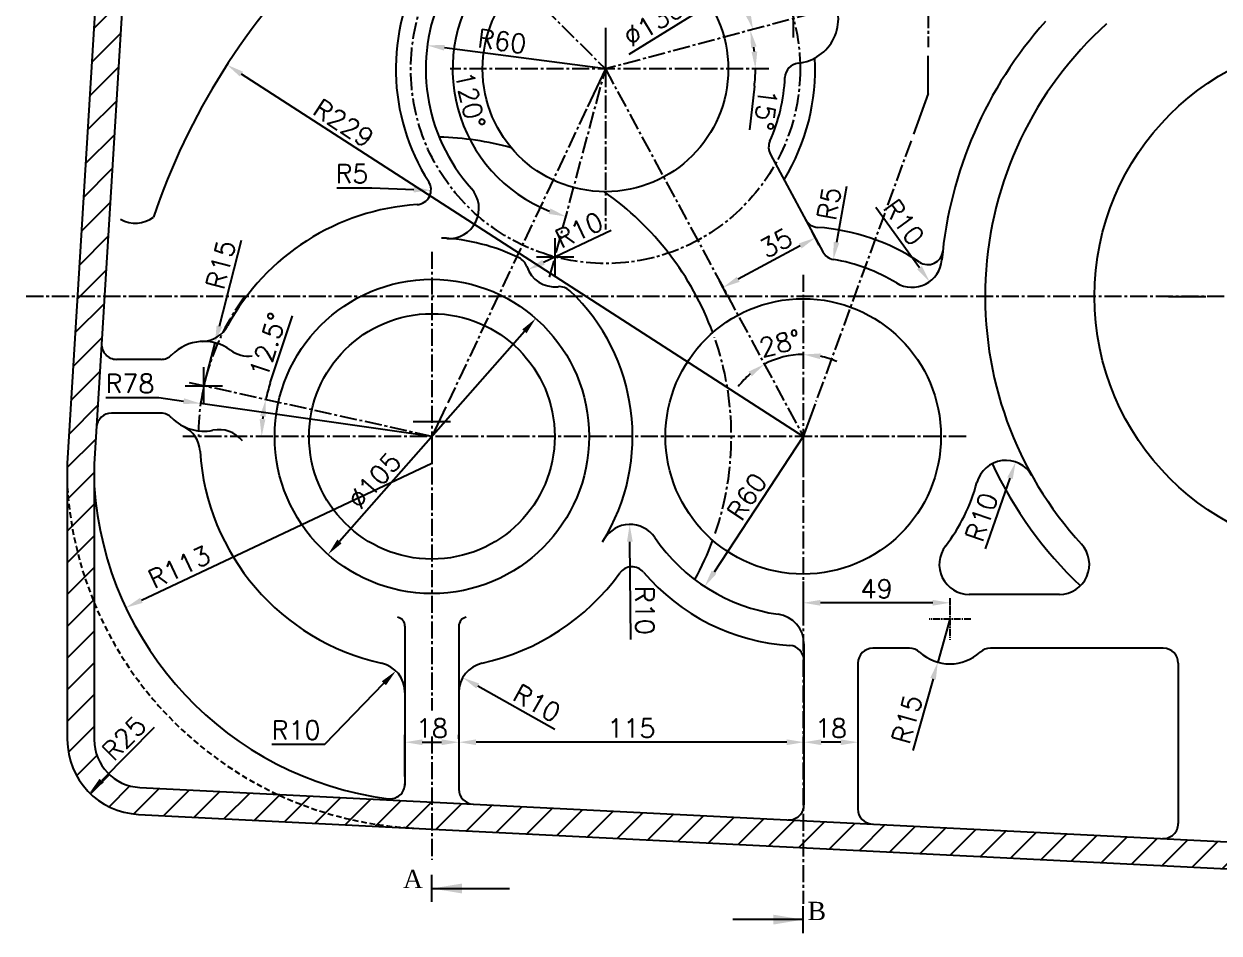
# Model space of a CAD drawing. Header units: millimetres. Extents: x -3508 to 12243, y -3609 to 4092.
# Drawn here: x -736.9 to -337.8, y -2723 to -2419.3 of the extents above; entities that cross this region are included whole.
import ezdxf

# ---------------------------------------------------------------- set-up
doc = ezdxf.new("R2010")
doc.units = ezdxf.units.MM
doc.header["$LTSCALE"] = 0.3
doc.header["$PDSIZE"] = -50
doc.linetypes.add('CENTER2', pattern=[28.575, 19.05, -3.175, 3.175, -3.175])
doc.linetypes.add('HIDDEN', pattern=[9.525, 6.35, -3.175])
doc.layers.add('AM_8', color=1, linetype='Continuous', lineweight=25)
doc.layers.add('center', color=1, linetype='CENTER2')
doc.layers.add('h', color=4, linetype='HIDDEN')
doc.styles.add('ROMANTIC', font='romantic.ttf')
doc.styles.add('rs', font='romans.shx')
doc.styles.get("Standard").update_dxf_attribs({"font": 'romans.shx', "width": 1.2})
doc.dimstyles.new('ISO-25', dxfattribs={"dimscale": 2.5, "dimtxt": 2.5, "dimasz": 2.5, "dimexe": 0.7, "dimexo": 0.625, "dimtad": 1, "dimdec": 3, "dimlfac": -1, "dimzin": 9, "dimdsep": 46, "dimtxsty": 'Standard', "dimcen": 2.5, "dimclrd": 1, "dimclre": 1, "dimclrt": 7, "dimazin": 0, "dimtfac": 0.65, "dimtdec": 3, "dimtmove": 0, "dimatfit": 3, "dimfxl": 0, "dimtolj": 1, "dimarcsym": 0})
doc.dimstyles.new('sarab', dxfattribs={"dimscale": 3, "dimtxt": 2.5, "dimasz": 2.3, "dimexe": 1, "dimexo": 1, "dimtad": 1, "dimdec": 3, "dimdsep": 46, "dimtxsty": 'rs', "dimcen": 0, "dimclrd": 1, "dimclre": 1, "dimclrt": 7, "dimadec": 3, "dimazin": 2, "dimtfac": 1, "dimtdec": 3, "dimtmove": 0, "dimatfit": 3, "dimfxl": 0, "dimarcsym": 0})
doc.dimstyles.new('sarab$4', dxfattribs={"dimscale": 3, "dimtxt": 2.5, "dimasz": 2.3, "dimexe": 1, "dimexo": 1, "dimtad": 1, "dimdec": 3, "dimdsep": 46, "dimtxsty": 'rs', "dimcen": 0, "dimclrd": 1, "dimclre": 1, "dimclrt": 7, "dimadec": 3, "dimazin": 2, "dimtfac": 1, "dimtdec": 3, "dimtmove": 0, "dimatfit": 2, "dimfxl": 0, "dimarcsym": 0})

# ---------------------------------------------------------------- blocks, each defined once
blk = doc.blocks.new('*D863')
at = {"color": 1, "lineweight": -2, "transparency": 16777216}
for p, q in [((-476.42, -2661.59), (-476.42, -2656.74)), ((-464.17, -2659.24), (-470.67, -2659.24))]:
    blk.add_line(p, q, dxfattribs=at)
at = {"color": 1, "transparency": 16777216}
for points in [[(-470.67, -2658.29), (-470.67, -2660.2), (-476.42, -2659.24)], [(-464.17, -2658.29), (-464.17, -2660.2), (-458.42, -2659.24)]]:
    blk.add_solid(points, dxfattribs=at)
at = {"layer": 'Defpoints', "color": 0, "transparency": 16777216}
for p in [(-476.42, -2659.24), (-458.42, -2659.24), (-476.42, -2664.09)]:
    blk.add_point(p, dxfattribs=at)
at = {"color": 7, "transparency": 16777216, "insert": (-467.42, -2654.56), "char_height": 6.25, "attachment_point": 5, "style": 'rs'}
blk.add_mtext('18', dxfattribs=at)
blk = doc.blocks.new('*D864')
at = {"color": 1, "lineweight": -2, "transparency": 16777216}
for p, q in [((-591.67, -2658.1), (-591.67, -2656.74)), ((-482.17, -2659.24), (-585.92, -2659.24))]:
    blk.add_line(p, q, dxfattribs=at)
at = {"color": 1, "transparency": 16777216}
for points in [[(-585.92, -2658.29), (-585.92, -2660.2), (-591.67, -2659.24)], [(-482.17, -2658.29), (-482.17, -2660.2), (-476.42, -2659.24)]]:
    blk.add_solid(points, dxfattribs=at)
at = {"layer": 'Defpoints', "color": 0, "transparency": 16777216}
for p in [(-591.67, -2659.24), (-591.67, -2660.6), (-476.42, -2659.24)]:
    blk.add_point(p, dxfattribs=at)
at = {"color": 7, "transparency": 16777216, "insert": (-534.05, -2654.56), "char_height": 6.25, "attachment_point": 5, "style": 'rs'}
blk.add_mtext('115', dxfattribs=at)
blk = doc.blocks.new('*D884')
at = {"color": 1, "lineweight": -2, "transparency": 16777216}
blk.add_line((-476.67, -2557.08), (-506.44, -2602.43), dxfattribs=at)
at = {"color": 1, "transparency": 16777216}
blk.add_solid([(-507.24, -2601.9), (-505.64, -2602.96), (-509.6, -2607.24)], dxfattribs=at)
at = {"layer": 'Defpoints', "color": 0, "transparency": 16777216}
for p in [(-476.67, -2557.08), (-509.6, -2607.24)]:
    blk.add_point(p, dxfattribs=at)
at = {"color": 7, "transparency": 16777216, "insert": (-495.48, -2577.18), "char_height": 6.25, "attachment_point": 5, "rotation": 56.7187, "style": 'rs'}
blk.add_mtext('R60', dxfattribs=at)
blk = doc.blocks.new('*D885')
at = {"color": 1, "lineweight": -2, "transparency": 16777216}
for p, q in [((-427.67, -2618.08), (-431.75, -2632.51)), ((-433.31, -2638.05), (-440.1, -2662.05))]:
    blk.add_line(p, q, dxfattribs=at)
at = {"color": 1, "transparency": 16777216}
blk.add_solid([(-434.24, -2637.78), (-432.39, -2638.31), (-431.75, -2632.51)], dxfattribs=at)
at = {"layer": 'Defpoints', "color": 0, "transparency": 16777216}
for p in [(-427.67, -2618.08), (-431.75, -2632.51)]:
    blk.add_point(p, dxfattribs=at)
at = {"color": 7, "transparency": 16777216, "insert": (-442, -2651.54), "char_height": 6.25, "attachment_point": 5, "rotation": 74.223, "style": 'rs'}
blk.add_mtext('R15', dxfattribs=at)
blk = doc.blocks.new('*D886')
at = {"color": 1, "lineweight": -2, "transparency": 16777216}
for p, q in [((-671.66, -2520.24), (-664.24, -2491.53)), ((-676.84, -2540.33), (-673.09, -2525.8))]:
    blk.add_line(p, q, dxfattribs=at)
at = {"color": 1, "transparency": 16777216}
blk.add_solid([(-672.58, -2520), (-670.73, -2520.48), (-673.09, -2525.8)], dxfattribs=at)
at = {"layer": 'Defpoints', "color": 0, "transparency": 16777216}
for p in [(-673.09, -2525.8), (-676.84, -2540.33)]:
    blk.add_point(p, dxfattribs=at)
at = {"color": 7, "transparency": 16777216, "insert": (-671.18, -2499.65), "char_height": 6.25, "attachment_point": 5, "rotation": 75.5243, "style": 'rs'}
blk.add_mtext('R15', dxfattribs=at)
blk = doc.blocks.new('*D887')
at = {"color": 1, "lineweight": -2, "transparency": 16777216}
for p, q in [((-471.31, -2493.17), (-473.82, -2488.52)), ((-477.7, -2493.45), (-498.39, -2504.58)), ((-502.13, -2509.76), (-504.64, -2505.1))]:
    blk.add_line(p, q, dxfattribs=at)
at = {"color": 1, "transparency": 16777216}
for points in [[(-478.15, -2492.6), (-477.24, -2494.29), (-472.63, -2490.72)], [(-498.84, -2503.74), (-497.94, -2505.43), (-503.45, -2507.31)]]:
    blk.add_solid(points, dxfattribs=at)
at = {"layer": 'Defpoints', "color": 0, "transparency": 16777216}
for p in [(-470.13, -2495.37), (-503.45, -2507.31), (-500.95, -2511.96)]:
    blk.add_point(p, dxfattribs=at)
at = {"color": 7, "transparency": 16777216, "insert": (-485.76, -2492.47), "char_height": 6.25, "attachment_point": 5, "rotation": 28.2841, "style": 'rs'}
blk.add_mtext('35', dxfattribs=at)
blk = doc.blocks.new('*D888')
at = {"color": 1, "lineweight": -2, "transparency": 16777216}
for start, end in [(90, 118.2841), (65.8898, 77.9449), (130.3391, 142.3942)]:
    blk.add_arc((-476.67, -2557.08), 27.38, start, end, dxfattribs=at)
at = {"color": 1, "transparency": 16777216}
for points in [[(-471.06, -2531.25), (-470.85, -2529.35), (-476.67, -2529.7)], [(-494.94, -2535.42), (-493.86, -2537), (-489.65, -2532.97)]]:
    blk.add_solid(points, dxfattribs=at)
at = {"layer": 'Defpoints', "color": 0, "transparency": 16777216}
for p in [(-542.72, -2434.33), (-476.67, -2503.1), (-485.52, -2531.17), (-476.67, -2557.08), (-476.67, -2713.25)]:
    blk.add_point(p, dxfattribs=at)
at = {"color": 7, "transparency": 16777216, "insert": (-484.38, -2525.95), "char_height": 6.25, "attachment_point": 5, "rotation": 13.9119, "style": 'rs'}
blk.add_mtext('28%%D', dxfattribs=at)
blk = doc.blocks.new('*D894')
at = {"color": 1, "lineweight": -2, "transparency": 16777216}
blk.add_line((-569.79, -2521.98), (-631.55, -2592.18), dxfattribs=at)
at = {"color": 1, "transparency": 16777216}
for points in [[(-570.51, -2521.34), (-569.07, -2522.61), (-566, -2517.66)], [(-632.27, -2591.55), (-630.83, -2592.81), (-635.35, -2596.5)]]:
    blk.add_solid(points, dxfattribs=at)
at = {"layer": 'Defpoints', "color": 0, "transparency": 16777216}
for p in [(-566, -2517.66), (-635.35, -2596.5)]:
    blk.add_point(p, dxfattribs=at)
at = {"color": 7, "transparency": 16777216, "insert": (-619.9, -2571.84), "char_height": 6.25, "attachment_point": 5, "rotation": 48.6619, "style": 'rs'}
blk.add_mtext('∅105', dxfattribs=at)
blk = doc.blocks.new('*D912')
at = {"color": 1, "lineweight": -2, "transparency": 16777216}
for p, q in [((-609.67, -2670.67), (-609.67, -2656.74)), ((-603.92, -2659.24), (-597.42, -2659.24))]:
    blk.add_line(p, q, dxfattribs=at)
at = {"color": 1, "transparency": 16777216}
for points in [[(-603.92, -2658.29), (-603.92, -2660.2), (-609.67, -2659.24)], [(-597.42, -2658.29), (-597.42, -2660.2), (-591.67, -2659.24)]]:
    blk.add_solid(points, dxfattribs=at)
at = {"layer": 'Defpoints', "color": 0, "transparency": 16777216}
for p in [(-591.67, -2659.24), (-591.67, -2659.24), (-609.67, -2673.17)]:
    blk.add_point(p, dxfattribs=at)
at = {"color": 7, "transparency": 16777216, "insert": (-600.67, -2654.56), "char_height": 6.25, "attachment_point": 5, "style": 'rs'}
blk.add_mtext('18', dxfattribs=at)
blk = doc.blocks.new('*D903')
at = {"color": 1, "lineweight": -2, "transparency": 16777216}
blk.add_line((-534.79, -2429.4), (-492.38, -2403.09), dxfattribs=at)
at = {"color": 1, "transparency": 16777216}
blk.add_solid([(-492.88, -2402.27), (-491.87, -2403.9), (-487.49, -2400.06)], dxfattribs=at)
at = {"layer": 'Defpoints', "color": 0, "transparency": 16777216}
for p in [(-487.49, -2400.06), (-597.95, -2468.6)]:
    blk.add_point(p, dxfattribs=at)
at = {"color": 7, "transparency": 16777216, "insert": (-526.7, -2418.87), "char_height": 6.25, "attachment_point": 5, "rotation": 31.8192, "style": 'rs'}
blk.add_mtext('∅130', dxfattribs=at)
blk = doc.blocks.new('*D904')
at = {"color": 1, "lineweight": -2, "transparency": 16777216}
blk.add_line((-476.67, -2557.08), (-664.26, -2436.04), dxfattribs=at)
at = {"color": 1, "transparency": 16777216}
blk.add_solid([(-663.74, -2435.23), (-664.78, -2436.85), (-669.1, -2432.92)], dxfattribs=at)
at = {"layer": 'Defpoints', "color": 0, "transparency": 16777216}
for p in [(-669.1, -2432.92), (-476.67, -2557.08)]:
    blk.add_point(p, dxfattribs=at)
at = {"color": 7, "transparency": 16777216, "insert": (-630.18, -2452.46), "char_height": 6.25, "attachment_point": 5, "rotation": 327.1692, "style": 'rs'}
blk.add_mtext('R229', dxfattribs=at)
blk = doc.blocks.new('*D906')
at = {"color": 1, "lineweight": -2, "transparency": 16777216}
blk.add_line((-462.22, -2473.58), (-465.59, -2492.27), dxfattribs=at)
at = {"color": 1, "transparency": 16777216}
blk.add_solid([(-466.54, -2492.1), (-464.65, -2492.44), (-466.61, -2497.93)], dxfattribs=at)
at = {"layer": 'Defpoints', "color": 0, "transparency": 16777216}
for p in [(-465.73, -2493.01), (-466.61, -2497.93)]:
    blk.add_point(p, dxfattribs=at)
at = {"color": 7, "transparency": 16777216, "insert": (-468.01, -2479.26), "char_height": 6.25, "attachment_point": 5, "rotation": 79.7717, "style": 'rs'}
blk.add_mtext('R5', dxfattribs=at)
blk = doc.blocks.new('*D907')
at = {"color": 1, "lineweight": -2, "transparency": 16777216}
blk.add_line((-452.47, -2480.47), (-437.85, -2500.69), dxfattribs=at)
at = {"color": 1, "transparency": 16777216}
blk.add_solid([(-437.07, -2500.13), (-438.63, -2501.25), (-434.48, -2505.35)], dxfattribs=at)
at = {"layer": 'Defpoints', "color": 0, "transparency": 16777216}
for p in [(-440.34, -2497.24), (-434.48, -2505.35)]:
    blk.add_point(p, dxfattribs=at)
at = {"color": 7, "transparency": 16777216, "insert": (-443.05, -2485.5), "char_height": 6.25, "attachment_point": 5, "rotation": 305.8794, "style": 'rs'}
blk.add_mtext('R10', dxfattribs=at)
blk = doc.blocks.new('*D910')
at = {"color": 1, "lineweight": -2, "transparency": 16777216}
blk.add_line((-415.85, -2594.61), (-407.62, -2571.06), dxfattribs=at)
at = {"color": 1, "transparency": 16777216}
blk.add_solid([(-408.53, -2570.75), (-406.72, -2571.38), (-405.73, -2565.63)], dxfattribs=at)
at = {"layer": 'Defpoints', "color": 0, "transparency": 16777216}
for p in [(-405.73, -2565.63), (-409.03, -2575.07)]:
    blk.add_point(p, dxfattribs=at)
at = {"color": 7, "transparency": 16777216, "insert": (-417.11, -2584.01), "char_height": 6.25, "attachment_point": 5, "rotation": 70.756, "style": 'rs'}
blk.add_mtext('R10', dxfattribs=at)
blk = doc.blocks.new('*D911')
at = {"color": 1, "lineweight": -2, "transparency": 16777216}
for p, q in [((-476.67, -2605.58), (-476.67, -2615.16)), ((-433.42, -2612.66), (-470.92, -2612.66)), ((-427.67, -2613.58), (-427.67, -2615.16))]:
    blk.add_line(p, q, dxfattribs=at)
at = {"color": 1, "transparency": 16777216}
for points in [[(-470.92, -2611.7), (-470.92, -2613.62), (-476.67, -2612.66)], [(-433.42, -2611.7), (-433.42, -2613.62), (-427.67, -2612.66)]]:
    blk.add_solid(points, dxfattribs=at)
at = {"layer": 'Defpoints', "color": 0, "transparency": 16777216}
for p in [(-476.67, -2603.08), (-476.67, -2612.66), (-427.67, -2611.08)]:
    blk.add_point(p, dxfattribs=at)
at = {"color": 7, "transparency": 16777216, "insert": (-452.17, -2607.97), "char_height": 6.25, "attachment_point": 5, "style": 'rs'}
blk.add_mtext('49', dxfattribs=at)
blk = doc.blocks.new('*D909')
at = {"color": 1, "lineweight": -2, "transparency": 16777216}
blk.add_line((-600.67, -2566.08), (-697.67, -2611.84), dxfattribs=at)
at = {"color": 1, "transparency": 16777216}
blk.add_solid([(-698.08, -2610.97), (-697.26, -2612.7), (-702.87, -2614.29)], dxfattribs=at)
at = {"layer": 'Defpoints', "color": 0, "transparency": 16777216}
for p in [(-600.67, -2566.08), (-702.87, -2614.29)]:
    blk.add_point(p, dxfattribs=at)
at = {"color": 7, "transparency": 16777216, "insert": (-685.03, -2600.69), "char_height": 6.25, "attachment_point": 5, "rotation": 25.2564, "style": 'rs'}
blk.add_mtext('R113', dxfattribs=at)
blk = doc.blocks.new('*D866')
at = {"color": 1, "lineweight": -2, "transparency": 16777216}
blk.add_line((-540.82, -2488.3), (-563.39, -2498.92), dxfattribs=at)
at = {"color": 1, "transparency": 16777216}
blk.add_solid([(-563.8, -2498.06), (-562.98, -2499.79), (-568.59, -2501.37)], dxfattribs=at)
at = {"layer": 'Defpoints', "color": 0, "transparency": 16777216}
for p in [(-559.55, -2497.11), (-568.59, -2501.37)]:
    blk.add_point(p, dxfattribs=at)
at = {"color": 7, "transparency": 16777216, "insert": (-551.5, -2488.14), "char_height": 6.25, "attachment_point": 5, "rotation": 25.2068, "style": 'rs'}
blk.add_mtext('R10', dxfattribs=at)
blk = doc.blocks.new('*D899')
at = {"color": 1, "lineweight": -2, "transparency": 16777216}
blk.add_arc((-542.72, -2434.33), 51.04, 141.4587, 248.5413, dxfattribs=at)
at = {"color": 1, "transparency": 16777216}
for points in [[(-583.36, -2401.89), (-581.93, -2403.17), (-578.81, -2398.24)], [(-561.09, -2480.92), (-561.69, -2482.74), (-555.93, -2483.62)]]:
    blk.add_solid(points, dxfattribs=at)
at = {"layer": 'Defpoints', "color": 0, "transparency": 16777216}
for p in [(-593.65, -2383.4), (-542.72, -2434.33), (-542.72, -2434.33), (-584.53, -2463.6), (-561.36, -2503.9)]:
    blk.add_point(p, dxfattribs=at)
at = {"color": 7, "transparency": 16777216, "insert": (-587.92, -2444.61), "char_height": 6.25, "attachment_point": 5, "rotation": 282.8193, "style": 'rs'}
blk.add_mtext('120°', dxfattribs=at)
blk = doc.blocks.new('*D900')
at = {"color": 1, "lineweight": -2, "transparency": 16777216}
blk.add_arc((-542.72, -2434.33), 51.04, 21.4587, 128.5413, dxfattribs=at)
at = {"color": 1, "transparency": 16777216}
for points in [[(-573.88, -2395.12), (-575.16, -2393.69), (-578.81, -2398.24)], [(-494.31, -2415.36), (-496.13, -2415.96), (-493.43, -2421.12)]]:
    blk.add_solid(points, dxfattribs=at)
at = {"layer": 'Defpoints', "color": 0, "transparency": 16777216}
for p in [(-593.65, -2383.4), (-513.45, -2392.52), (-473.15, -2415.69), (-542.72, -2434.33), (-542.72, -2434.33)]:
    blk.add_point(p, dxfattribs=at)
at = {"color": 7, "transparency": 16777216, "insert": (-528.3, -2380.5), "char_height": 6.25, "attachment_point": 5, "rotation": 345, "style": 'rs'}
blk.add_mtext('120°', dxfattribs=at)
blk = doc.blocks.new('*D901')
at = {"color": 1, "lineweight": -2, "transparency": 16777216}
blk.add_line((-492.97, -2440.07), (-494.66, -2454.7), dxfattribs=at)
for start, end in [(6.5822, 8.4178), (353.4178, 360)]:
    blk.add_arc((-542.72, -2434.33), 50.08, start, end, dxfattribs=at)
at = {"color": 1, "transparency": 16777216}
for points in [[(-494.12, -2427.19), (-492.24, -2426.8), (-494.35, -2421.37)], [(-492.02, -2428.53), (-493.93, -2428.64), (-492.64, -2434.33)]]:
    blk.add_solid(points, dxfattribs=at)
at = {"layer": 'Defpoints', "color": 0, "transparency": 16777216}
for p in [(-473.15, -2415.69), (-493.4, -2425.63), (-594.58, -2434.33), (-542.72, -2434.33), (-488.11, -2434.33)]:
    blk.add_point(p, dxfattribs=at)
at = {"color": 7, "transparency": 16777216, "insert": (-489.16, -2447.92), "char_height": 6.25, "attachment_point": 5, "rotation": 263.4178, "style": 'rs'}
blk.add_mtext('15°', dxfattribs=at)
blk = doc.blocks.new('*D902')
at = {"color": 1, "lineweight": -2, "transparency": 16777216}
blk.add_line((-654.65, -2539.23), (-647.22, -2516.76), dxfattribs=at)
for start, end in [(161.7028, 167.5), (173.2972, 174.2028)]:
    blk.add_arc((-600.67, -2557.08), 56.85, start, end, dxfattribs=at)
at = {"color": 1, "transparency": 16777216}
for points in [[(-658.08, -2550.28), (-656.19, -2550.6), (-656.18, -2544.77)], [(-656.28, -2551.38), (-658.19, -2551.29), (-657.53, -2557.08)]]:
    blk.add_solid(points, dxfattribs=at)
at = {"layer": 'Defpoints', "color": 0, "transparency": 16777216}
for p in [(-681.88, -2539.07), (-657.38, -2552.95), (-683.86, -2557.08), (-600.67, -2557.08), (-422.31, -2557.08)]:
    blk.add_point(p, dxfattribs=at)
at = {"color": 7, "transparency": 16777216, "insert": (-655.39, -2526.52), "char_height": 6.25, "attachment_point": 5, "rotation": 71.7028, "style": 'rs'}
blk.add_mtext('12.5°', dxfattribs=at)
blk = doc.blocks.new('*D867')
at = {"color": 1, "lineweight": -2, "transparency": 16777216}
blk.add_line((-534.19, -2624.87), (-534.57, -2592.24), dxfattribs=at)
at = {"color": 1, "transparency": 16777216}
blk.add_solid([(-533.61, -2592.23), (-535.53, -2592.25), (-534.64, -2586.49)], dxfattribs=at)
at = {"layer": 'Defpoints', "color": 0, "transparency": 16777216}
for p in [(-534.64, -2586.49), (-534.52, -2596.49)]:
    blk.add_point(p, dxfattribs=at)
at = {"color": 7, "transparency": 16777216, "insert": (-529.62, -2615.21), "char_height": 6.25, "attachment_point": 5, "rotation": 270.6641, "style": 'rs'}
blk.add_mtext('R10', dxfattribs=at)
blk = doc.blocks.new('*D868')
at = {"color": 1, "lineweight": -2, "transparency": 16777216}
blk.add_line((-559.57, -2654.99), (-585.38, -2640.46), dxfattribs=at)
at = {"color": 1, "transparency": 16777216}
blk.add_solid([(-584.91, -2639.62), (-585.85, -2641.29), (-590.39, -2637.64)], dxfattribs=at)
at = {"layer": 'Defpoints', "color": 0, "transparency": 16777216}
for p in [(-590.39, -2637.64), (-581.67, -2642.54)]:
    blk.add_point(p, dxfattribs=at)
at = {"color": 7, "transparency": 16777216, "insert": (-565.63, -2646.19), "char_height": 6.25, "attachment_point": 5, "rotation": 330.6293, "style": 'rs'}
blk.add_mtext('R10', dxfattribs=at)
blk = doc.blocks.new('*D862')
at = {"color": 1, "lineweight": -2, "transparency": 16777216}
for p, q in [((-636.46, -2659.87), (-616.71, -2639.54)), ((-654.09, -2659.87), (-636.46, -2659.87))]:
    blk.add_line(p, q, dxfattribs=at)
at = {"color": 1, "transparency": 16777216}
blk.add_solid([(-617.4, -2638.88), (-616.02, -2640.21), (-612.7, -2635.42)], dxfattribs=at)
at = {"layer": 'Defpoints', "color": 0, "transparency": 16777216}
for p in [(-612.7, -2635.42), (-619.67, -2642.59)]:
    blk.add_point(p, dxfattribs=at)
at = {"color": 7, "transparency": 16777216, "insert": (-646.06, -2655.18), "char_height": 6.25, "attachment_point": 5, "style": 'rs'}
blk.add_mtext('R10', dxfattribs=at)
blk = doc.blocks.new('_DatumFilled')
at = {"color": 0, "linetype": 'ByBlock'}
blk.add_solid([(0, 0.577), (-1, 0), (0, -0.577)], dxfattribs=at)
blk = doc.blocks.new('*D861')
at = {"color": 1, "lineweight": -2, "transparency": 16777216}
blk.add_line((-693.42, -2654.34), (-710.95, -2672.08), dxfattribs=at)
at = {"color": 1, "transparency": 16777216}
blk.add_solid([(-711.63, -2671.41), (-710.27, -2672.76), (-714.99, -2676.17)], dxfattribs=at)
at = {"layer": 'Defpoints', "color": 0, "transparency": 16777216}
for p in [(-697.42, -2658.39), (-714.99, -2676.17)]:
    blk.add_point(p, dxfattribs=at)
at = {"color": 7, "transparency": 16777216, "insert": (-703.5, -2657.87), "char_height": 6.25, "attachment_point": 5, "rotation": 45.3408, "style": 'rs'}
blk.add_mtext('R25', dxfattribs=at)
blk = doc.blocks.new('*D871')
at = {"color": 1, "lineweight": -2, "transparency": 16777216}
for p, q in [((-709.54, -2544.11), (-691.91, -2544.11)), ((-691.91, -2544.11), (-683.59, -2545.29)), ((-600.67, -2557.08), (-677.9, -2546.1))]:
    blk.add_line(p, q, dxfattribs=at)
at = {"color": 1, "transparency": 16777216}
blk.add_solid([(-683.45, -2544.34), (-683.72, -2546.24), (-677.9, -2546.1)], dxfattribs=at)
at = {"layer": 'Defpoints', "color": 0, "transparency": 16777216}
for p in [(-677.9, -2546.1), (-600.67, -2557.08)]:
    blk.add_point(p, dxfattribs=at)
at = {"color": 7, "transparency": 16777216, "insert": (-701.5, -2539.42), "char_height": 6.25, "attachment_point": 5, "style": 'rs'}
blk.add_mtext('R78', dxfattribs=at)
blk = doc.blocks.new('*D872')
at = {"color": 1, "lineweight": -2, "transparency": 16777216}
for p, q in [((-632.43, -2474.02), (-620.75, -2474.02)), ((-620.75, -2474.02), (-606.71, -2474.61))]:
    blk.add_line(p, q, dxfattribs=at)
at = {"color": 1, "transparency": 16777216}
blk.add_solid([(-606.67, -2473.66), (-606.75, -2475.57), (-600.97, -2474.86)], dxfattribs=at)
at = {"layer": 'Defpoints', "color": 0, "transparency": 16777216}
for p in [(-605.96, -2474.65), (-600.97, -2474.86)]:
    blk.add_point(p, dxfattribs=at)
at = {"color": 7, "transparency": 16777216, "insert": (-627.37, -2469.33), "char_height": 6.25, "attachment_point": 5, "style": 'rs'}
blk.add_mtext('R5', dxfattribs=at)
blk = doc.blocks.new('*D865')
at = {"color": 1, "lineweight": -2, "transparency": 16777216}
blk.add_line((-542.72, -2434.33), (-596.5, -2427.21), dxfattribs=at)
at = {"color": 1, "transparency": 16777216}
blk.add_solid([(-596.38, -2426.26), (-596.63, -2428.17), (-602.2, -2426.46)], dxfattribs=at)
at = {"layer": 'Defpoints', "color": 0, "transparency": 16777216}
for p in [(-602.2, -2426.46), (-542.72, -2434.33)]:
    blk.add_point(p, dxfattribs=at)
at = {"color": 7, "transparency": 16777216, "insert": (-577.27, -2425.03), "char_height": 6.25, "attachment_point": 5, "rotation": 352.4669, "style": 'rs'}
blk.add_mtext('R60', dxfattribs=at)

msp = doc.modelspace()

# ---------------------------------------------------------------- hatches: boundary and pattern name
at = {"layer": 'AM_8'}
h = msp.add_hatch(dxfattribs=at)
h.set_pattern_fill('_U', color=2, scale=7.5, angle=45, style=0, pattern_type=0)
h.set_pattern_definition([(45, (-4636.907, -2302.975), (-5.303301, 5.303301), [])])
h.paths.add_polyline_path([(-674.4226, -2319.8271), (-707.4226, -2319.8271), (-707.6663, -2323.8271), (-672.4226, -2323.8271), (-672.4226, -2321.8271, 0.41421356)])
h.paths.add_polyline_path([(-141.7876, -2323.8271), (-179.9226, -2323.8271), (-179.9226, -2342.8271, 0.41421356), (-177.9226, -2344.8271), (-156.1044, -2344.8271, -0.36881883), (-146.2281, -2353.2593), (-125.525, -2483.6737, -0.03937884), (-123.4226, -2510.3271), (-114.4226, -2510.3271, 0.03937884), (-116.6364, -2482.2627)])
h.paths.add_polyline_path([(-142.4226, -2319.8271), (-177.9226, -2319.8271, 0.41421356), (-179.9226, -2321.8271), (-179.9226, -2323.8271), (-141.7876, -2323.8271)])
h.paths.add_polyline_path([(-293.4226, -2708.3271), (-310.9226, -2708.3271, 0.41421356), (-307.9226, -2711.3271), (-293.4226, -2711.3271)])
h.paths.add_polyline_path([(-275.9226, -2708.3271), (-293.4226, -2708.3271), (-293.4226, -2711.3271), (-278.9226, -2711.3271, 0.41421356)])
h.paths.add_polyline_path([(-116.8982, -2588.3536, 0.10442568), (-114.4226, -2576.6294), (-114.4226, -2510.3271), (-123.4226, -2510.3271), (-123.4226, -2523.9029, -0.04250087), (-123.4226, -2524.7514), (-123.4226, -2576.6294, -0.10442568), (-125.1299, -2584.7151, -0.29694372), (-293.4226, -2694.3271), (-293.4226, -2708.3271), (-275.9226, -2708.3271), (-275.9226, -2705.2521, -0.38384576), (-273.2364, -2702.2685, 0.26865162)])
h.paths.add_polyline_path([(-652.2387, -2676.6436), (-698.2204, -2674.3481, -0.39967831), (-713.4226, -2658.368), (-713.4226, -2612.6758, -0.08215483), (-722.4226, -2573.8834), (-722.4226, -2658.368, 0.39967831), (-698.6691, -2683.3369), (-606.7555, -2687.9254, -0.09692988)])
h.paths.add_polyline_path([(-710.01, -2510.3271), (-719.0267, -2510.3271), (-722.4226, -2566.0771), (-722.4226, -2573.8834, 0.08215483), (-713.4226, -2612.6758), (-713.4226, -2566.351)])
h.paths.add_polyline_path([(-600.6726, -2679.2178), (-652.2387, -2676.6436, 0.09692988), (-606.7555, -2687.9254), (-600.6726, -2688.229)])
h.paths.add_polyline_path([(-600.6726, -2679.2178), (-600.6726, -2688.229), (-476.6726, -2694.4193), (-476.6726, -2685.4081)])
h.paths.add_polyline_path([(-476.6726, -2685.4081), (-476.6726, -2694.4193), (-313.8244, -2702.549, -0.40465535), (-310.9226, -2705.5474), (-310.9226, -2708.3271), (-293.4226, -2708.3271), (-293.4226, -2694.3271, -0.0124707), (-302.5968, -2694.0983)])
edge = h.paths.add_edge_path()
edge.add_line((-674.4226, -2344.8271), (-695.2241, -2344.8271))
edge.add_arc((-695.2241, -2349.8271), 5, 90, 176.514209)
edge.add_line((-700.2148, -2349.5231), (-710.01, -2510.3271))
edge.add_line((-710.01, -2510.3271), (-719.0267, -2510.3271))
edge.add_line((-719.0267, -2510.3271), (-707.6663, -2323.8271))
edge.add_line((-707.6663, -2323.8271), (-672.4226, -2323.8271))
edge.add_line((-672.4226, -2323.8271), (-672.4226, -2342.8271))
edge.add_arc((-674.4226, -2342.8271), 2, 270, 360, ccw=False)

# ---------------------------------------------------------------- linework, layer by layer
at = {"color": 2}
for p, q in [((-707.4226, -2319.8271), (-722.4226, -2566.0771)), ((-700.2148, -2349.5231), (-713.4226, -2566.351)), ((-479.9375, -2423.7539), (-479.9375, -2411.2539)), ((-542.7226, -2420.5384), (-542.7226, -2434.3271)), ((-434.9064, -2442.5299), (-434.9064, -2429.9446)), ((-542.7226, -2434.3271), (-548.6929, -2446.9734)), ((-434.9064, -2442.5299), (-439.85, -2456.0881)), ((-487.6241, -2462.8604), (-470.1285, -2495.3748)), ((-559.5459, -2503.3623), (-559.5459, -2490.8623)), ((-565.7959, -2497.1123), (-553.2959, -2497.1123)), ((-354.6731, -2510.3271), (-342.1731, -2510.3271)), ((-691.1255, -2531.3271), (-705.9754, -2531.3271)), ((-676.8237, -2546.4448), (-676.8237, -2533.9448)), ((-683.0737, -2540.1948), (-670.5737, -2540.1948)), ((-472.6935, -2546.1641), (-476.6726, -2557.0771)), ((-691.1255, -2549.3271), (-707.6809, -2549.3271)), ((-596.001, -2547.1816), (-600.6726, -2557.0771)), ((-606.9226, -2552.0771), (-594.4226, -2552.0771)), ((-600.6726, -2557.0771), (-600.6726, -2566.3772)), ((-476.6726, -2557.0771), (-476.6726, -2570.0019)), ((-722.4226, -2566.0771), (-722.4226, -2658.368)), ((-713.4226, -2566.0771), (-713.4226, -2658.368)), ((-391.1154, -2609.8389), (-421.2522, -2609.8389)), ((-609.6726, -2620.451), (-609.6726, -2673.5306)), ((-591.6726, -2620.451), (-591.6726, -2674.9268)), ((-476.4226, -2626.3948), (-476.4226, -2680.175)), ((-441.1667, -2627.8389), (-453.4226, -2627.8389)), ((-356.4226, -2627.8389), (-414.1786, -2627.8389)), ((-458.4226, -2632.8389), (-458.4226, -2681.5712)), ((-351.4226, -2632.8389), (-351.4226, -2686.4081)), ((-698.2204, -2674.3481), (-302.5968, -2694.0983)), ((-698.6691, -2683.3369), (-313.7217, -2702.5541)), ((-600.6726, -2712.6123), (-600.6726, -2703.5954)), ((-476.6726, -2723.0095), (-476.6726, -2713.9926))]:
    msp.add_line(p, q, dxfattribs=at)
for centre, radius in [((-542.7226, -2434.3271), 41), ((-293.4226, -2510.3271), 86), ((-600.6726, -2557.0771), 52.5), ((-476.6726, -2557.0771), 46), ((-600.6726, -2557.0771), 41)]:
    msp.add_circle(centre, radius, dxfattribs=at)
for centre, radius, start, end in [((-476.6726, -2557.0771), 229, 134.323863, 161.341117), ((-542.7226, -2434.3271), 70, 150, 212.520035), ((-542.7226, -2434.3271), 60, 155.175688, 221.742089), ((-479.9375, -2417.5039), 15, 276.150117, 32.265149), ((-293.4226, -2510.3271), 137.5, 138.102767, 174.911138), ((-293.4226, -2510.3271), 122.5, 131.978469, 222.497715), ((-542.7226, -2434.6626), 70, 328.434433, 3.232677), ((-477.7948, -2437.3888), 5, 96.150117, 177.300234), ((-542.7226, -2434.3271), 60, 336.263925, 357.300234), ((-600.6726, -2557.0771), 100, 20.29764, 20.29764), ((-600.6726, -2557.0771), 100, 74.619339, 88.600394), ((-483.221, -2460.4912), 5, 156.263925, 208.284052), ((-605.9629, -2474.6467), 5, 273.672123, 32.520035), ((-594.9531, -2480.9316), 10, 265.704385, 41.742089), ((-600.6726, -2557.0771), 100, 20.29764, 54.836879), ((-600.6726, -2557.0771), 77.6, 93.672123, 151.547266), ((-699.654, -2475.8072), 10.0148, 240.235847, 306.932557), ((-471.5102, -2482.255), 5, 208.284052, 266.0531), ((-476.6726, -2557.0771), 70, 56.301477, 86.0531), ((-600.6726, -2557.0771), 66.36, 63.972529, 87.269291), ((-573.7477, -2501.94), 5, 18.774727, 63.972529), ((-465.7255, -2493.0056), 5, 208.284052, 260.30418), ((-476.6726, -2557.0771), 60, 58.733465, 80.30418), ((-440.3412, -2497.2438), 10, 238.733465, 354.911138), ((-435.0609, -2494.6795), 5, 236.301477, 353.695755), ((-559.5459, -2497.1123), 10, 198.774727, 275.672229), ((-558.0633, -2512.0388), 5, 46.587409, 95.672229), ((-600.6726, -2557.0771), 67, 328.277516, 46.587409), ((-677.6915, -2515.3415), 10, 271.94576, 331.547266), ((-705.9754, -2526.3271), 5, 176.514209, 270), ((-676.8426, -2540.3271), 15, 53.451237, 135.572996), ((-691.1255, -2526.3271), 5, 270, 315.572996), ((-661.955, -2520.2433), 10, 233.451237, 277.089547), ((-707.6809, -2554.3271), 5, 90, 176.514209), ((-691.1255, -2554.3271), 5, 44.427004, 90), ((-676.8426, -2540.3271), 15, 224.427004, 281.744545), ((-688.0951, -2562.6516), 10, 3.648516, 63.250022), ((-671.7539, -2564.8037), 10, 38.930054, 101.744545), ((-600.6726, -2557.0771), 77.6, 183.648516, 257.473275), ((-409.0257, -2575.0741), 10, 29.252342, 165.10191), ((-293.4226, -2510.3271), 132.5, 204.927105, 226.822952), ((-600.6726, -2566.0771), 113, 183.81196, 262.551809), ((-476.6726, -2557.0771), 60, 322.346627, 345.10191), ((-534.5234, -2596.4888), 10, 34.265233, 149.213491), ((-476.6726, -2557.0771), 60, 214.265233, 261.993484), ((-600.6726, -2557.0771), 100, 331.409761, 339.70236), ((-421.2522, -2599.8389), 10, 142.346627, 270), ((-391.1154, -2599.8389), 10, 270, 42.497715), ((-533.843, -2605.6215), 5, 40.335188, 144.005752), ((-600.6726, -2557.0771), 77.6, 282.526725, 324.005752), ((-476.6726, -2557.0771), 70, 220.335188, 266.368837), ((-612.6726, -2620.451), 3, 0, 79.277848), ((-588.6726, -2620.451), 3, 100.722152, 180), ((-486.4226, -2626.3948), 10, 0, 81.993484), ((-481.4226, -2631.9265), 5, 0, 86.368837), ((-453.4226, -2632.8389), 5, 90, 180), ((-441.1667, -2632.8389), 5, 47.568994, 90), ((-427.6726, -2618.0771), 15, 227.568994, 312.431006), ((-414.1786, -2632.8389), 5, 90, 132.431006), ((-356.4226, -2632.8389), 5, 0, 90), ((-619.6726, -2642.5918), 10, 0, 77.473275), ((-581.6726, -2642.5918), 10, 102.526725, 180), ((-697.4226, -2658.368), 25, 180, 267.142075), ((-697.4226, -2658.368), 16, 180, 267.142075), ((-614.6726, -2673.1659), 5, 262.551809, 0), ((-586.6726, -2674.9268), 5, 180, 267.145348), ((-481.4226, -2680.175), 5, 267.145348, 0), ((-453.4226, -2681.5712), 5, 180, 267.145348), ((-356.4226, -2686.4081), 5, 267.145348, 0)]:
    msp.add_arc(centre, radius, start, end, dxfattribs=at)
at = {"layer": 'center', "color": 2}
for p, q in [((-434.9064, -2312.0722), (-434.9064, -2427.0238)), ((-593.6504, -2383.3993), (-542.7226, -2434.3271)), ((-473.154, -2415.6862), (-542.7226, -2434.3271)), ((-488.1133, -2434.3271), (-594.5764, -2434.3271)), ((-561.3635, -2503.8958), (-542.7226, -2434.3271)), ((-542.7226, -2434.3271), (-476.6726, -2557.0771)), ((-542.7226, -2434.6626), (-542.7226, -2488.0017)), ((-549.0143, -2447.6541), (-595.5318, -2546.1878)), ((-440.6553, -2458.2967), (-472.4172, -2545.4061)), ((-600.6726, -2495.3962), (-600.6726, -2557.0771)), ((-476.6726, -2503.0983), (-476.6726, -2713.2511)), ((-104.6099, -2510.3271), (-736.9225, -2510.3271)), ((-600.6726, -2557.0771), (-681.8849, -2539.0728)), ((-422.3086, -2557.0771), (-683.8567, -2557.0771)), ((-600.6726, -2567.4205), (-600.6726, -2648.6033)), ((-600.6726, -2657.2751), (-600.6726, -2698.5062))]:
    msp.add_line(p, q, dxfattribs=at)
at = {"layer": 'center', "color": 2, "ltscale": 0.4}
for p, q in [((-427.6726, -2611.0771), (-427.6726, -2625.0771)), ((-420.6726, -2618.0771), (-434.6726, -2618.0771))]:
    msp.add_line(p, q, dxfattribs=at)
at = {"layer": 'center', "color": 2}
msp.add_circle((-542.7226, -2434.3271), 65, dxfattribs=at)
for radius, start, end in [(78, 143.175999, 180), (100, 341.074636, 19.344383)]:
    msp.add_arc((-600.6726, -2557.0771), radius, start, end, dxfattribs=at)
at = {"layer": 'h', "color": 2}
msp.add_arc((-600.6726, -2566.0771), 122, 183.668611, 267.142075, dxfattribs=at)

# ---------------------------------------------------------------- texts
at = {"color": 2, "style": 'ROMANTIC'}
for s, p in [('A', (-610.3265, -2707.9879)), ('B', (-475.1948, -2718.6562))]:
    msp.add_text(s, height=6.1, dxfattribs=at).set_placement(p)

# ---------------------------------------------------------------- dimensions: what is measured, and where the dimension line sits
at = {"color": 2}
for base, line1, line2, picture, middle in [((-513.4495, -2392.5207), ((-593.6504, -2383.3993), (-542.7226, -2434.3271)), ((-473.154, -2415.6862), (-542.7226, -2434.3271)), '*D900', (-528.3003, -2380.5022)), ((-493.4041, -2425.6309), ((-473.154, -2415.6862), (-542.7226, -2434.3271)), ((-488.1133, -2434.3271), (-594.5764, -2434.3271)), '*D901', (-489.1611, -2447.9225)), ((-657.3762, -2552.9462), ((-422.3086, -2557.0771), (-683.8567, -2557.0771)), ((-600.6726, -2557.0771), (-681.8849, -2539.0728)), '*D902', (-655.3884, -2526.5243))]:
    dim = msp.add_angular_dim_2l(base=base, line1=line1, line2=line2, dimstyle='sarab', override={"dimscale": 2.5, "dimdec": 2, "dimcen": 2.5, "dimadec": 2, "dimtdec": 2}, dxfattribs=at)
    dim.commit()
    dim.dimension.update_dxf_attribs({"geometry": picture, "text_midpoint": middle})
dim = msp.add_angular_dim_2l(base=(-584.529, -2463.6002), line1=((-561.3635, -2503.8958), (-542.7226, -2434.3271)), line2=((-593.6504, -2383.3993), (-542.7226, -2434.3271)), dimstyle='sarab', override={"dimscale": 2.5, "dimdec": 2, "dimcen": 2.5, "dimadec": 2, "dimtdec": 2}, dxfattribs=at)
dim.commit()
dim.dimension.update_dxf_attribs({"geometry": '*D899', "text_midpoint": (-592.4867, -2445.6509), "dimtype": 162})
for p1, p2, override, picture, middle in [((-597.9542, -2468.5977), (-487.4911, -2400.0565), {"dimscale": 2.5, "dimdec": 2, "dimadec": 2, "dimtdec": 2}, '*D903', (-524.2311, -2422.8533)), ((-565.9963, -2517.6588), (-635.349, -2596.4954), {"dimscale": 2.5, "dimdec": 2, "dimadec": 2, "dimtdec": 2, "dimatfit": 0}, '*D894', (-616.3855, -2574.9387))]:
    dim = msp.add_diameter_dim_2p(p1=p1, p2=p2, dimstyle='sarab', override=override, dxfattribs=at)
    dim.commit()
    dim.dimension.update_dxf_attribs({"geometry": picture, "text_midpoint": middle, "dimtype": 163})
for center, mpoint, dimstyle, override, picture, middle in [((-542.7226, -2434.3271), (-602.2048, -2426.4612), 'sarab$4', {"dimscale": 2.5, "dimdec": 2, "dimadec": 2, "dimtdec": 2, "dimatfit": 0}, '*D865', (-577.8829, -2429.6775)), ((-476.6726, -2557.0771), (-669.0957, -2432.9225), 'sarab', {"dimscale": 2.5, "dimdec": 2, "dimadec": 2, "dimtdec": 2, "dimatfit": 0}, '*D904', (-632.7178, -2456.3942)), ((-605.9629, -2474.6467), (-600.9674, -2474.8581), 'sarab', {"dimscale": 2.5, "dimtoh": 1, "dimdec": 2, "dimcen": 2.5, "dimadec": 1, "dimtdec": 2, "dimtmove": 1, "dimldrblk": 'DatumFilled'}, '*D872', (-620.7521, -2474.0208)), ((-465.7255, -2493.0056), (-466.6133, -2497.9261), 'sarab', {"dimscale": 2.5, "dimdec": 2, "dimadec": 2, "dimtdec": 2, "dimtmove": 1}, '*D906', (-463.3954, -2480.0921)), ((-440.3412, -2497.2438), (-434.4804, -2505.3463), 'sarab', {"dimscale": 2.5, "dimdec": 2, "dimadec": 2, "dimtdec": 2}, '*D907', (-446.8457, -2488.2514)), ((-559.5459, -2497.1123), (-568.5936, -2501.3712), 'sarab', {"dimscale": 2.5, "dimdec": 2, "dimcen": 2.5, "dimadec": 2, "dimtdec": 2}, '*D866', (-549.5045, -2492.3857)), ((-676.8426, -2540.3271), (-673.0931, -2525.8033), 'sarab', {"dimscale": 2.5, "dimdec": 2, "dimadec": 2, "dimtdec": 2, "dimatfit": 0}, '*D886', (-666.6431, -2500.8191)), ((-600.6726, -2557.0771), (-677.8962, -2546.0988), 'sarab', {"dimscale": 2.5, "dimtoh": 1, "dimdec": 2, "dimcen": 2.5, "dimadec": 1, "dimtdec": 2, "dimldrblk": 'DatumFilled'}, '*D871', (-691.9064, -2544.1071)), ((-600.6726, -2566.0771), (-702.8707, -2614.2907), 'sarab', {"dimscale": 2.5, "dimdec": 2, "dimadec": 2, "dimtdec": 2, "dimatfit": 0}, '*D909', (-683.031, -2604.931)), ((-409.0257, -2575.0741), (-405.7298, -2565.6329), 'sarab', {"dimscale": 2.5, "dimdec": 2, "dimadec": 2, "dimtdec": 2, "dimtmove": 1}, '*D910', (-412.6836, -2585.5522)), ((-534.5234, -2596.4888), (-534.6393, -2586.4895), 'sarab', {"dimscale": 2.5, "dimdec": 2, "dimcen": 2.5, "dimadec": 2, "dimtdec": 2, "dimtmove": 1}, '*D867', (-534.3058, -2615.2681)), ((-619.6726, -2642.5918), (-612.7048, -2635.4189), 'sarab', {"dimscale": 2.5, "dimtoh": 1, "dimdec": 2, "dimcen": 2.5, "dimadec": 1, "dimtdec": 2, "dimtmove": 1, "dimldrblk": 'DatumFilled'}, '*D862', (-636.4577, -2659.8709)), ((-581.6726, -2642.5432), (-590.3873, -2637.6386), 'sarab', {"dimscale": 2.5, "dimdec": 2, "dimcen": 2.5, "dimadec": 2, "dimtdec": 2, "dimtmove": 1}, '*D868', (-567.9295, -2650.2778)), ((-697.4226, -2658.3906), (-714.9949, -2676.1731), 'sarab', {"dimscale": 2.5, "dimtoh": 1, "dimdec": 2, "dimcen": 2.5, "dimadec": 1, "dimtdec": 2, "dimldrblk": 'DatumFilled'}, '*D861', (-700.1652, -2661.166))]:
    dim = msp.add_radius_dim(center=center, mpoint=mpoint, dimstyle=dimstyle, override=override, dxfattribs=at)
    dim.commit()
    dim.dimension.update_dxf_attribs({"geometry": picture, "text_midpoint": middle, "dimtype": 164})
dim = msp.add_angular_dim_2l(base=(-485.5214, -2531.1672), line1=((-476.6726, -2503.0983), (-476.6726, -2713.2511)), line2=((-542.7226, -2434.3271), (-476.6726, -2557.0771)), text='28%%D', dimstyle='sarab', override={"dimscale": 2.5, "dimdec": 2, "dimadec": 2, "dimtdec": 2, "dimatfit": 0}, dxfattribs=at)
dim.commit()
dim.dimension.update_dxf_attribs({"geometry": '*D888', "text_midpoint": (-483.2554, -2530.501), "dimtype": 162})
dim = msp.add_linear_dim(base=(-503.4535, -2507.3065), p1=(-470.1285, -2495.3748), p2=(-500.9499, -2511.9593), angle=208.284052, dimstyle='sarab', override={"dimscale": 2.5, "dimdec": 2, "dimadec": 2, "dimtdec": 2, "dimatfit": 0}, dxfattribs=at)
dim.commit()
dim.dimension.update_dxf_attribs({"geometry": '*D887', "text_midpoint": (-483.5433, -2496.5931), "dimtype": 161})
for center, mpoint, picture, middle in [((-476.6726, -2557.0771), (-509.5977, -2607.2363), '*D884', (-495.4762, -2577.181)), ((-427.6726, -2618.0771), (-431.751, -2632.512), '*D885', (-441.9984, -2651.5409))]:
    dim = msp.add_radius_dim(center=center, mpoint=mpoint, dimstyle='sarab', override={"dimscale": 2.5, "dimdec": 2, "dimadec": 2, "dimtdec": 2, "dimatfit": 0}, dxfattribs=at)
    dim.commit()
    dim.dimension.update_dxf_attribs({"geometry": picture, "text_midpoint": middle})
for base, p1, p2, override, picture, middle in [((-476.6726, -2612.6571), (-427.6726, -2611.0771), (-476.6726, -2603.0771), {"dimscale": 2.5, "dimdec": 2, "dimadec": 2, "dimtdec": 2}, '*D911', (-452.1726, -2607.9696)), ((-591.6726, -2659.2434), (-609.6726, -2673.1659), (-591.6726, -2659.2434), {"dimscale": 2.5, "dimdec": 2, "dimadec": 2, "dimtdec": 2, "dimatfit": 0}, '*D912', (-600.6726, -2654.5559)), ((-476.4226, -2659.2434), (-458.4226, -2659.2434), (-476.4226, -2664.0884), {"dimscale": 2.5, "dimdec": 2, "dimadec": 2, "dimtdec": 2, "dimatfit": 0}, '*D863', (-467.4226, -2654.5559))]:
    dim = msp.add_linear_dim(base=base, p1=p1, p2=p2, dimstyle='sarab', override=override, dxfattribs=at)
    dim.commit()
    dim.dimension.update_dxf_attribs({"geometry": picture, "text_midpoint": middle})
dim = msp.add_linear_dim(base=(-591.6726, -2659.2434), p1=(-476.4226, -2659.2434), p2=(-591.6726, -2660.5973), text='115', dimstyle='sarab', override={"dimscale": 2.5, "dimdec": 2, "dimadec": 2, "dimtdec": 2, "dimatfit": 0}, dxfattribs=at)
dim.commit()
dim.dimension.update_dxf_attribs({"geometry": '*D864', "text_midpoint": (-534.0476, -2654.5559)})

# ---------------------------------------------------------------- leaders
for points in [[(-600.6726, -2708.1038), (-574.7802, -2708.1038)], [(-476.6726, -2718.501), (-500.1786, -2718.501)]]:
    msp.add_leader(points, dimstyle='ISO-25', override={"dimscale": 2, "dimasz": 5}, dxfattribs=at)

doc.saveas('drawing.dxf')
